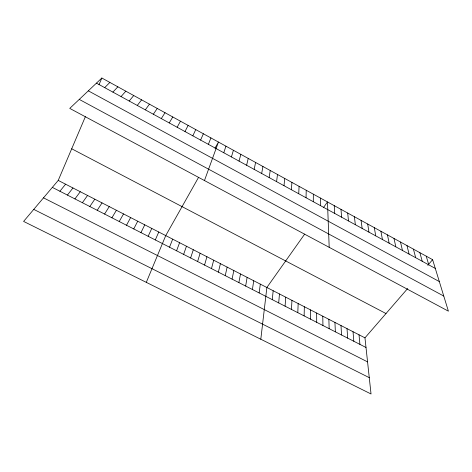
<?xml version="1.0" encoding="UTF-8"?>
<svg xmlns="http://www.w3.org/2000/svg" width="472" height="472" viewBox="0 0 472 472"><rect width="100%" height="100%" fill="white"/><g stroke="black" fill="none" stroke-linecap="round" stroke-linejoin="round"><path stroke-width="0.71" d="M313.302 201.715L313.343 194.169M310.423 319.113L310.517 309.897M304.121 315.898L304.351 306.735M306.027 197.738L306.234 190.269M297.803 312.671L298.162 303.555M298.717 193.738L299.095 186.346M291.46 309.431L291.95 300.369M285.088 306.18L285.719 297.171M291.372 189.726L291.926 182.41M278.692 302.918L279.459 293.956M272.273 299.643L273.176 290.734M283.997 185.691L284.722 178.451M260.804 339.232L266.869 287.495L304.676 234.112M276.586 181.637L277.489 174.481M259.134 292.935L260.314 284.132M269.146 177.566L270.226 170.492M252.408 289.501L253.735 280.752M245.652 286.056L247.127 277.365M261.671 173.478L262.928 166.48M238.873 282.592L240.496 273.961M232.065 279.117L233.835 270.539M254.16 169.371L255.594 162.457M225.227 275.63L227.144 267.111M246.614 165.247L248.231 158.409M218.365 272.126L220.43 263.665M211.474 268.609L213.692 260.202M239.033 161.1L240.838 154.35M204.553 265.075L206.925 256.733M231.422 156.94L233.41 150.273M197.603 261.529L200.128 253.24M190.623 257.966L193.308 249.741M223.775 152.757L225.946 146.172M183.62 254.39L186.458 246.225M204.464 180.54L218.453 142.054L215.002 148.178M176.581 250.797L179.578 242.697M169.519 247.192L172.675 239.151M208.37 144.332L210.925 137.918M146.302 282.362L165.737 235.593L198.588 177.301M407.655 288.522L364.968 337.846L371.033 393.978L23.6 221.415L58.227 180.41L85.379 116.678M98.99 84.742L101.852 78.022L432.617 259.677L448.4 311.166L69.75 108.401L101.852 78.022M200.618 140.09L203.361 133.765M155.3 239.935L158.775 232.017M148.143 236.283L151.783 228.43M192.824 135.83L195.762 129.594M140.957 232.619L144.768 224.825M185 131.552L188.133 125.404M133.747 228.938L137.718 221.209M126.502 225.238L130.638 217.574M177.136 127.251L180.463 121.192M119.227 221.521L123.534 213.928M169.236 122.932L172.764 116.967M111.917 217.793L116.395 210.264M104.583 214.052L109.233 206.588M161.3 118.59L165.029 112.714M97.214 210.288L102.035 202.895M153.329 114.23L157.259 108.448M89.816 206.512L94.807 199.19M323.515 207.515L327.468 201.927L329.196 247.334M82.382 202.718L87.556 195.461M145.317 109.852L149.453 104.159M74.918 198.913L80.27 191.726M67.425 195.083L72.954 187.968M137.269 105.451L141.612 99.852M59.897 191.243L65.602 184.198M129.186 101.026L133.729 95.527M427.774 265.276L432.617 259.677M121.062 96.583L125.817 91.179M112.896 92.117L117.864 86.813M104.695 87.633L109.876 82.429M33.754 209.391L369.269 377.653M43.501 197.845L367.564 361.877M52.339 187.384L366.012 347.486M58.227 180.41L364.968 337.846M71.703 148.774L386.002 313.544M79.255 99.403L443.774 296.068M88.311 90.836L439.332 281.577M96.453 83.125L435.302 268.438M426.245 256.178L428.788 264.875M419.85 252.662L422.251 261.299M413.425 249.133L415.684 257.706M406.976 245.593L409.094 254.101M400.498 242.036L402.468 250.479M393.996 238.466L395.819 246.844M387.465 234.879L389.146 243.192M380.91 231.28L382.438 239.528M374.326 227.663L375.706 235.841M367.717 224.035L368.945 232.147M361.08 220.389L362.154 228.43M354.413 216.725L355.333 224.702M347.716 213.049L348.483 220.955M359.009 334.784L359.929 344.383M353.026 331.716L353.823 341.262M340.996 209.356L341.604 217.197M347.02 328.636L347.693 338.135M334.247 205.65L334.701 213.421M340.996 325.538L341.539 334.996M334.943 322.435L335.362 331.84M328.872 319.32L329.161 328.677M322.777 316.193L322.937 325.503M320.423 198.057L320.547 205.68M316.659 313.048L316.694 322.311"/></g></svg>
